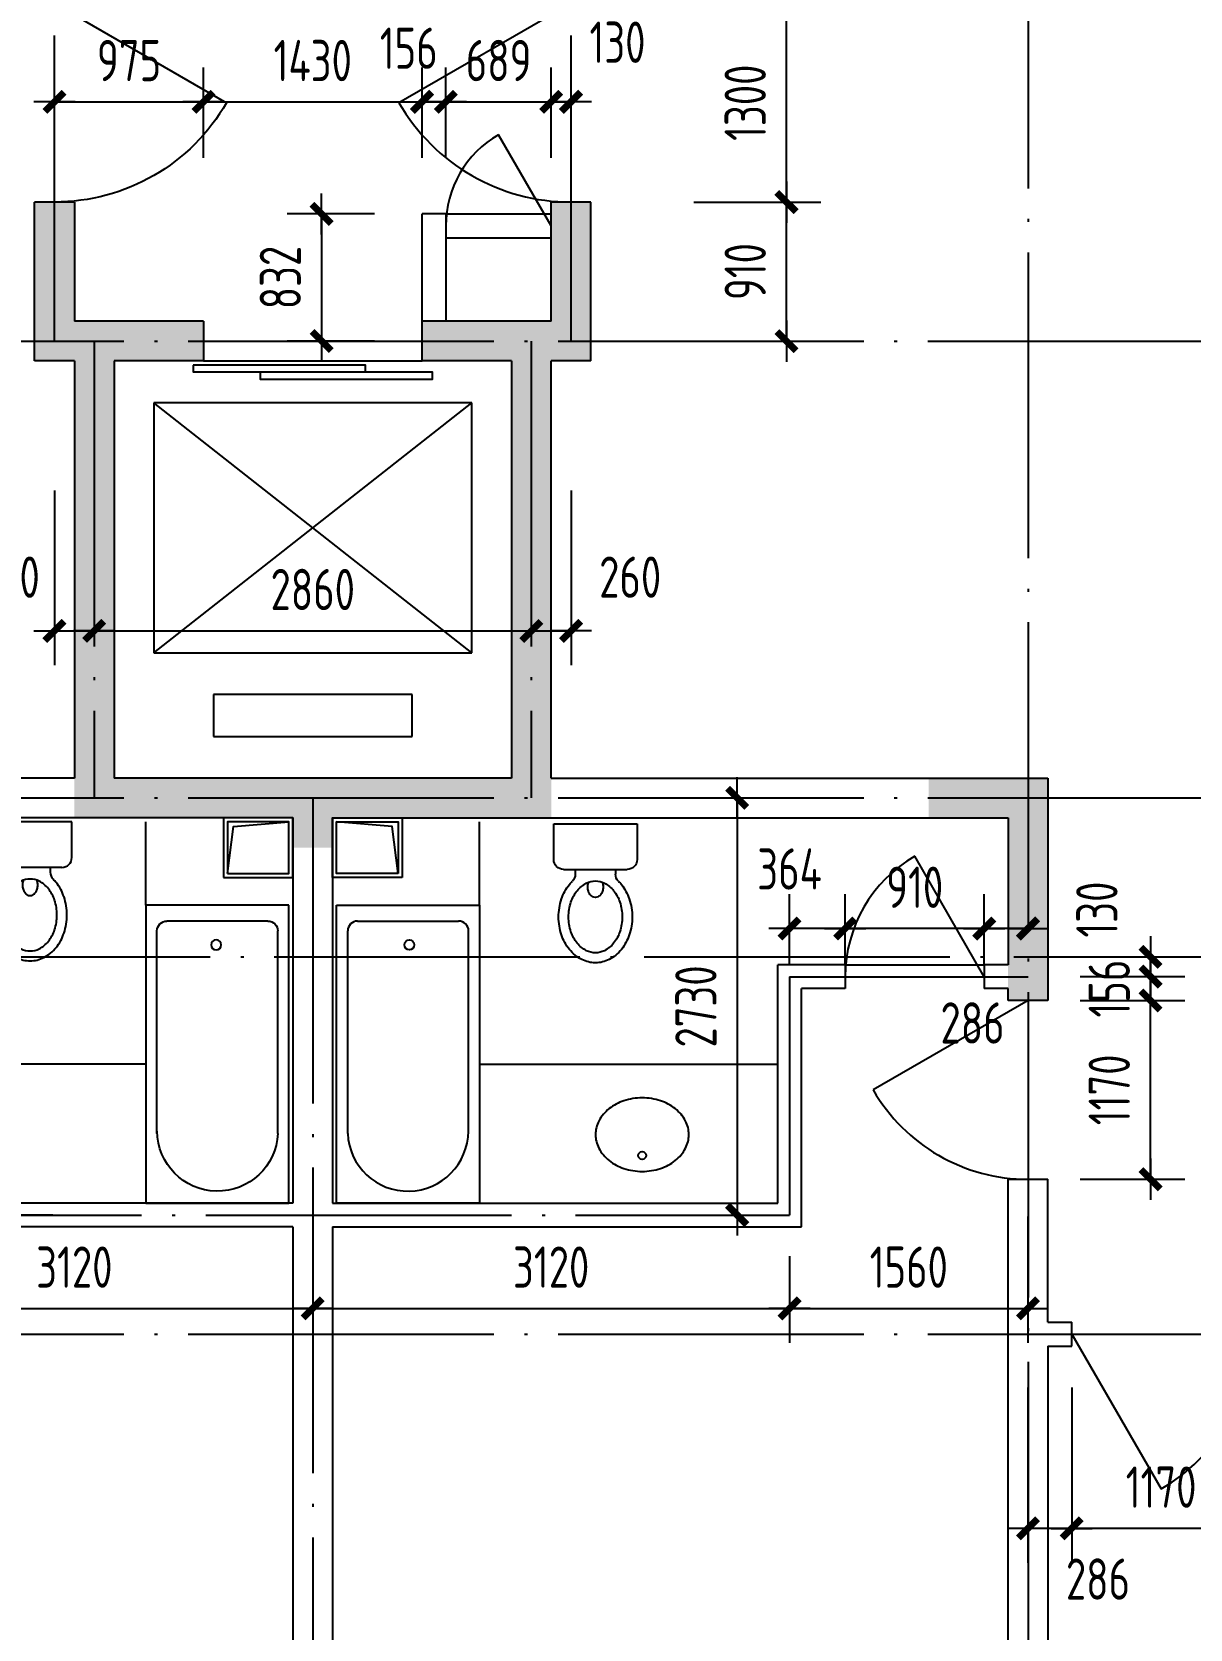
# Model space of a CAD drawing. Extents: x -726032 to 135930, y -151624 to 587044.
# Drawn here: x -449044 to -441467, y 466477 to 476930 of the extents above; entities that cross this region are included whole.
import ezdxf
from ezdxf.enums import TextEntityAlignment as Align

# ---------------------------------------------------------------- set-up
doc = ezdxf.new("R2010")
doc.units = 0
doc.header["$LTSCALE"] = 1000
doc.header["$MEASUREMENT"] = 0
doc.linetypes.add('DOTE', pattern=[2.42, 2, -0.2, 0.02, -0.2])
doc.layers.get('0').update_dxf_attribs({"linetype": 'CONTINUOUS'})
doc.layers.get('DEFPOINTS').update_dxf_attribs({"color": 1, "linetype": 'CONTINUOUS'})
for name, color, linetype in [('COLUMN', 170, 'CONTINUOUS'), ('DOTE', 8, 'DOTE'), ('GROUND', 45, 'CONTINUOUS'), ('LVTRY', 6, 'CONTINUOUS'), ('PUB_DIM', 245, 'CONTINUOUS'), ('STAIR', 42, 'CONTINUOUS'), ('WALL', 255, 'CONTINUOUS'), ('WINDOW', 155, 'CONTINUOUS'), ('WINDOW_TEXT', 7, 'CONTINUOUS')]:
    doc.layers.add(name, color=color, linetype=linetype)
doc.styles.add('DIM_FONT', font='isocp.shx', dxfattribs={"width": 0.8})
doc.styles.add('SIMPLEX', font='SIMPLEX.SHX')
doc.dimstyles.new('AXIS', dxfattribs={"dimtxt": 300, "dimasz": 1, "dimexe": 250, "dimexo": 300, "dimgap": 150, "dimtad": 1, "dimdec": 0, "dimzin": 0, "dimdsep": 46, "dimtxsty": 'DIM_FONT', "dimcen": 0.09, "dimse1": 1, "dimse2": 1, "dimclrt": 142, "dimadec": 0, "dimazin": 0, "dimtfac": 1, "dimtdec": 0, "dimtix": 1, "dimtmove": 2, "dimatfit": 3, "dimfxl": 1, "dimtolj": 1, "dimtzin": 0, "dimarcsym": 0})
doc.dimstyles.new('DIMA', dxfattribs={"dimtxt": 300, "dimasz": 1, "dimexe": 250, "dimexo": 300, "dimgap": 150, "dimtad": 1, "dimdec": 0, "dimzin": 0, "dimdsep": 46, "dimtxsty": 'DIM_FONT', "dimcen": 0.09, "dimse1": 1, "dimclrt": 142, "dimadec": 0, "dimazin": 0, "dimtfac": 1, "dimtdec": 0, "dimtix": 1, "dimtmove": 2, "dimatfit": 3, "dimfxl": 1, "dimtolj": 1, "dimtzin": 0, "dimarcsym": 0})
doc.dimstyles.new('DIMB', dxfattribs={"dimtxt": 300, "dimasz": 1, "dimexe": 250, "dimexo": 300, "dimgap": 150, "dimtad": 1, "dimdec": 0, "dimzin": 0, "dimdsep": 46, "dimtxsty": 'DIM_FONT', "dimcen": 0.09, "dimse2": 1, "dimclrt": 142, "dimadec": 0, "dimazin": 0, "dimtfac": 1, "dimtdec": 0, "dimtix": 1, "dimtmove": 2, "dimatfit": 3, "dimfxl": 1, "dimtolj": 1, "dimtzin": 0, "dimarcsym": 0})
doc.dimstyles.new('DIMN', dxfattribs={"dimtxt": 300, "dimasz": 1, "dimexe": 250, "dimexo": 300, "dimgap": 150, "dimtad": 1, "dimdec": 0, "dimzin": 0, "dimdsep": 46, "dimtxsty": 'DIM_FONT', "dimcen": 0.09, "dimclrt": 142, "dimadec": 0, "dimazin": 0, "dimtfac": 1, "dimtdec": 0, "dimtix": 1, "dimtmove": 2, "dimatfit": 3, "dimfxl": 1, "dimtolj": 1, "dimtzin": 0, "dimarcsym": 0})

# ---------------------------------------------------------------- blocks, each defined once
blk = doc.blocks.new('_DBLK')
blk.add_line((-0.5, 0), (0, -0.866))
blk.add_arc((-0.5, 0), 1, 300, 0)
at = {"layer": 'WINDOW_TEXT', "style": 'SIMPLEX', "flags": 9}
blk.add_attdef('A', text='', height=1, dxfattribs=at).set_placement((0, 1.5), align=Align.MIDDLE)
blk = doc.blocks.new('_DIMX')
blk.add_line((-150, 0), (150, 0))
at = {"const_width": 50}
blk.add_lwpolyline([(-70, -70), (70, 70)], dxfattribs=at)
blk = doc.blocks.new('*D1186')
at = {"layer": 'DEFPOINTS', "color": 0, "transparency": 16777216}
for p in [(-445647, 476473), (-446336, 475837), (-445647, 475837)]:
    blk.add_point(p, dxfattribs=at)
at = {"layer": 'PUB_DIM', "color": 0, "lineweight": -2, "transparency": 16777216}
for p, q in [((-446336, 476107), (-446336, 476698)), ((-445647, 476107), (-445647, 476698)), ((-446335, 476473), (-445648, 476473))]:
    blk.add_line(p, q, dxfattribs=at)
at = {"layer": 'PUB_DIM', "color": 0, "lineweight": -2, "transparency": 16777216, "xscale": 0.9, "yscale": 0.9, "zscale": 0.9, "rotation": 180}
blk.add_blockref('_DIMX', (-446336, 476473), dxfattribs=at)
at = {"layer": 'PUB_DIM', "color": 0, "lineweight": -2, "transparency": 16777216, "xscale": 0.9, "yscale": 0.9, "zscale": 0.9}
blk.add_blockref('_DIMX', (-445647, 476473), dxfattribs=at)
at = {"layer": 'PUB_DIM', "color": 142, "transparency": 16777216, "insert": (-445991, 476743), "char_height": 270, "attachment_point": 5, "style": 'DIM_FONT'}
blk.add_mtext('\\A1;689', dxfattribs=at)
blk = doc.blocks.new('*D2419')
at = {"layer": 'DEFPOINTS', "color": 0, "transparency": 16777216}
for p in [(-445517, 476473), (-445647, 475837), (-445517, 475837)]:
    blk.add_point(p, dxfattribs=at)
at = {"layer": 'PUB_DIM', "color": 0, "lineweight": -2, "transparency": 16777216}
for p, q in [((-445517, 476107), (-445517, 476698)), ((-445648, 476473), (-445649, 476473)), ((-445647, 476473), (-445517, 476473)), ((-445516, 476473), (-445515, 476473))]:
    blk.add_line(p, q, dxfattribs=at)
at = {"layer": 'PUB_DIM', "color": 0, "lineweight": -2, "transparency": 16777216, "xscale": 0.9, "yscale": 0.9, "zscale": 0.9}
blk.add_blockref('_DIMX', (-445647, 476473), dxfattribs=at)
at = {"layer": 'PUB_DIM', "color": 0, "lineweight": -2, "transparency": 16777216, "xscale": 0.9, "yscale": 0.9, "zscale": 0.9, "rotation": 180}
blk.add_blockref('_DIMX', (-445517, 476473), dxfattribs=at)
at = {"layer": 'PUB_DIM', "color": 142, "transparency": 16777216, "insert": (-445213, 476863), "char_height": 270, "attachment_point": 5, "style": 'DIM_FONT'}
blk.add_mtext('\\A1;130', dxfattribs=at)
blk = doc.blocks.new('M_A1SFU')
blk.add_line((-0.5, 0), (0, -0.866))
blk.add_arc((-0.5, 0), 1, 300, 0)
blk = doc.blocks.new('*D1187')
at = {"layer": 'DEFPOINTS', "color": 0, "transparency": 16777216}
for p in [(-448897, 474198), (-448637, 474198), (-448637, 473010)]:
    blk.add_point(p, dxfattribs=at)
at = {"layer": 'PUB_DIM', "color": 0, "lineweight": -2, "transparency": 16777216}
for p, q in [((-448897, 473928), (-448897, 472785)), ((-448898, 473010), (-448899, 473010)), ((-448897, 473010), (-448637, 473010)), ((-448636, 473010), (-448635, 473010))]:
    blk.add_line(p, q, dxfattribs=at)
at = {"layer": 'PUB_DIM', "color": 0, "lineweight": -2, "transparency": 16777216, "xscale": 0.9, "yscale": 0.9, "zscale": 0.9}
blk.add_blockref('_DIMX', (-448897, 473010), dxfattribs=at)
at = {"layer": 'PUB_DIM', "color": 0, "lineweight": -2, "transparency": 16777216, "xscale": 0.9, "yscale": 0.9, "zscale": 0.9, "rotation": 180}
blk.add_blockref('_DIMX', (-448637, 473010), dxfattribs=at)
at = {"layer": 'PUB_DIM', "color": 142, "transparency": 16777216, "insert": (-449196, 473362), "char_height": 270, "attachment_point": 5, "style": 'DIM_FONT'}
blk.add_mtext('\\A1;260', dxfattribs=at)
blk = doc.blocks.new('*D2421')
at = {"layer": 'DEFPOINTS', "color": 0, "transparency": 16777216}
for p in [(-447207, 469187), (-444087, 469187), (-444087, 468576)]:
    blk.add_point(p, dxfattribs=at)
at = {"layer": 'PUB_DIM', "color": 0, "lineweight": -2, "transparency": 16777216}
for p, q in [((-444087, 468917), (-444087, 468351)), ((-447206, 468576), (-444088, 468576))]:
    blk.add_line(p, q, dxfattribs=at)
at = {"layer": 'PUB_DIM', "color": 0, "lineweight": -2, "transparency": 16777216, "xscale": 0.9, "yscale": 0.9, "zscale": 0.9, "rotation": 180}
blk.add_blockref('_DIMX', (-447207, 468576), dxfattribs=at)
at = {"layer": 'PUB_DIM', "color": 0, "lineweight": -2, "transparency": 16777216, "xscale": 0.9, "yscale": 0.9, "zscale": 0.9}
blk.add_blockref('_DIMX', (-444087, 468576), dxfattribs=at)
at = {"layer": 'PUB_DIM', "color": 142, "transparency": 16777216, "insert": (-445647, 468846), "char_height": 270, "attachment_point": 5, "style": 'DIM_FONT'}
blk.add_mtext('\\A1;3120', dxfattribs=at)
blk = doc.blocks.new('*D2423')
at = {"layer": 'DEFPOINTS', "color": 0, "transparency": 16777216}
for p in [(-448637, 471917), (-449504, 469187), (-448637, 469187)]:
    blk.add_point(p, dxfattribs=at)
at = {"layer": 'PUB_DIM', "color": 0, "lineweight": -2, "transparency": 16777216}
for p, q in [((-449504, 471916), (-449504, 469188)), ((-448907, 469187), (-449729, 469187))]:
    blk.add_line(p, q, dxfattribs=at)
at = {"layer": 'PUB_DIM', "color": 0, "lineweight": -2, "transparency": 16777216, "xscale": 0.9, "yscale": 0.9, "zscale": 0.9}
for p, rotation in [((-449504, 471917), 90), ((-449504, 469187), 270)]:
    blk.add_blockref('_DIMX', p, dxfattribs=dict(at, rotation=rotation))
at = {"layer": 'PUB_DIM', "color": 142, "transparency": 16777216, "insert": (-449774, 470552), "char_height": 270, "attachment_point": 5, "rotation": 90, "style": 'DIM_FONT'}
blk.add_mtext('\\A1;2730', dxfattribs=at)
blk = doc.blocks.new('*D3773')
at = {"layer": 'DEFPOINTS', "color": 0, "transparency": 16777216}
for p in [(-450327, 469187), (-447207, 469187), (-447207, 468576)]:
    blk.add_point(p, dxfattribs=at)
at = {"layer": 'PUB_DIM', "color": 0, "lineweight": -2, "transparency": 16777216}
for p, q in [((-450327, 468917), (-450327, 468351)), ((-450326, 468576), (-447208, 468576))]:
    blk.add_line(p, q, dxfattribs=at)
at = {"layer": 'PUB_DIM', "color": 0, "lineweight": -2, "transparency": 16777216, "xscale": 0.9, "yscale": 0.9, "zscale": 0.9, "rotation": 180}
blk.add_blockref('_DIMX', (-450327, 468576), dxfattribs=at)
at = {"layer": 'PUB_DIM', "color": 0, "lineweight": -2, "transparency": 16777216, "xscale": 0.9, "yscale": 0.9, "zscale": 0.9}
blk.add_blockref('_DIMX', (-447207, 468576), dxfattribs=at)
at = {"layer": 'PUB_DIM', "color": 142, "transparency": 16777216, "insert": (-448767, 468846), "char_height": 270, "attachment_point": 5, "style": 'DIM_FONT'}
blk.add_mtext('\\A1;3120', dxfattribs=at)
blk = doc.blocks.new('*D1224')
at = {"layer": 'DEFPOINTS', "color": 0, "transparency": 16777216}
for p in [(-446492, 476473), (-447922, 475837), (-446492, 475837)]:
    blk.add_point(p, dxfattribs=at)
at = {"layer": 'PUB_DIM', "color": 0, "lineweight": -2, "transparency": 16777216}
for p, q in [((-447922, 476107), (-447922, 476698)), ((-446492, 476107), (-446492, 476698)), ((-447921, 476473), (-446493, 476473))]:
    blk.add_line(p, q, dxfattribs=at)
at = {"layer": 'PUB_DIM', "color": 0, "lineweight": -2, "transparency": 16777216, "xscale": 0.9, "yscale": 0.9, "zscale": 0.9, "rotation": 180}
blk.add_blockref('_DIMX', (-447922, 476473), dxfattribs=at)
at = {"layer": 'PUB_DIM', "color": 0, "lineweight": -2, "transparency": 16777216, "xscale": 0.9, "yscale": 0.9, "zscale": 0.9}
blk.add_blockref('_DIMX', (-446492, 476473), dxfattribs=at)
at = {"layer": 'PUB_DIM', "color": 142, "transparency": 16777216, "insert": (-447207, 476743), "char_height": 270, "attachment_point": 5, "style": 'DIM_FONT'}
blk.add_mtext('\\A1;1430', dxfattribs=at)
blk = doc.blocks.new('*D1225')
at = {"layer": 'DEFPOINTS', "color": 0, "transparency": 16777216}
for p in [(-446336, 476473), (-446492, 475837), (-446336, 475837)]:
    blk.add_point(p, dxfattribs=at)
at = {"layer": 'PUB_DIM', "color": 0, "lineweight": -2, "transparency": 16777216}
for p, q in [((-446492, 476107), (-446492, 476698)), ((-446336, 476107), (-446336, 476698)), ((-446493, 476473), (-446494, 476473)), ((-446492, 476473), (-446336, 476473)), ((-446335, 476473), (-446334, 476473))]:
    blk.add_line(p, q, dxfattribs=at)
at = {"layer": 'PUB_DIM', "color": 0, "lineweight": -2, "transparency": 16777216, "xscale": 0.9, "yscale": 0.9, "zscale": 0.9}
blk.add_blockref('_DIMX', (-446492, 476473), dxfattribs=at)
at = {"layer": 'PUB_DIM', "color": 0, "lineweight": -2, "transparency": 16777216, "xscale": 0.9, "yscale": 0.9, "zscale": 0.9, "rotation": 180}
blk.add_blockref('_DIMX', (-446336, 476473), dxfattribs=at)
at = {"layer": 'PUB_DIM', "color": 142, "transparency": 16777216, "insert": (-446579, 476824), "char_height": 270, "attachment_point": 5, "style": 'DIM_FONT'}
blk.add_mtext('\\A1;156', dxfattribs=at)
blk = doc.blocks.new('_LV29')
for p, q in [((-360, 0), (360, 0)), ((-360, -1500), (-360, 0)), ((360, 0), (360, -1500)), ((-254.1, -80), (254.1, -80)), ((-304.2, -1149.3), (-304.1, -130)), ((304.2, -1149.3), (304.1, -130)), ((360, -1500), (-360, -1500))]:
    blk.add_line(p, q)
blk.add_circle((6.2, -200), 25)
for centre, radius, start, end in [((-254.1, -130), 50, 90, 179.99558), ((254.1, -130), 50, 0.00442, 90), ((-0.7, -1136.2), 303.8, 182.45444, 359.74723)]:
    blk.add_arc(centre, radius, start, end)
blk = doc.blocks.new('_LIFTD')
for points in [[(-0.5476, -0.6024), (-0.5476, -0.7742), (0.2411, -0.7742), (0.2411, -0.6024), (-0.5476, -0.6024)], [(-0.2411, -0.7836), (-0.2411, -0.9554), (0.5476, -0.9554), (0.5476, -0.7836), (-0.2411, -0.7836)]]:
    blk.add_lwpolyline(points)
blk = doc.blocks.new('*D1226')
at = {"layer": 'DEFPOINTS', "color": 0, "transparency": 16777216}
for p in [(-446533, 475739), (-447149, 474907), (-446533, 474907)]:
    blk.add_point(p, dxfattribs=at)
at = {"layer": 'PUB_DIM', "color": 0, "lineweight": -2, "transparency": 16777216}
for p, q in [((-446803, 475739), (-447374, 475739)), ((-447149, 475738), (-447149, 474908)), ((-446803, 474907), (-447374, 474907))]:
    blk.add_line(p, q, dxfattribs=at)
at = {"layer": 'PUB_DIM', "color": 0, "lineweight": -2, "transparency": 16777216, "xscale": 0.9, "yscale": 0.9, "zscale": 0.9}
for p, rotation in [((-447149, 475739), 90), ((-447149, 474907), 270)]:
    blk.add_blockref('_DIMX', p, dxfattribs=dict(at, rotation=rotation))
at = {"layer": 'PUB_DIM', "color": 142, "transparency": 16777216, "insert": (-447419, 475323), "char_height": 270, "attachment_point": 5, "rotation": 90, "style": 'DIM_FONT'}
blk.add_mtext('\\A1;832', dxfattribs=at)
blk = doc.blocks.new('_LV5')
for p, q in [((210.1, 0), (-210.1, 0)), ((-210.1, 0), (-210.1, -180)), ((210.1, -180), (210.1, 0)), ((160.1, -230), (-160.1, -230)), ((-101.4, -230), (-101.4, -254.3)), ((101.4, -230), (101.4, -254.1))]:
    blk.add_line(p, q)
blk.add_lwpolyline([(-135.1, -469.4, 0.080312), (-123, -544.2, 0.089014), (-91.8, -601.5, 0.104918), (-45.6, -639.3, 0.119812), (0.1, -650.4, 0.119812), (45.8, -639.3, 0.104918), (92, -601.5, 0.089014), (123.2, -544.2, 0.080312), (135.3, -469.4, 0.080312), (123.2, -394.6, 0.089014), (92, -337.3, 0.104918), (45.8, -299.5, 0.119812), (0.1, -288.4, 0.119812), (-45.6, -299.5, 0.104918), (-91.8, -337.3, 0.089014), (-123, -394.6, 0.080312)], format="xyb", close=True)
for points in [[(-38.7, -318.5, 0.073567), (-35.6, -339.5, 0.084454), (-27.4, -356, 0.10642), (-14.1, -367.8, 0.129709), (0, -371.5, 0.129709), (14.1, -367.8, 0.10642), (27.4, -356, 0.084454), (35.6, -339.5, 0.073567), (38.7, -318.5, 0.073567), (35.6, -297.5, 0.014016), (34.7, -294.6, 0.10642)], [(-34.7, -294.7, 0.013578), (-35.6, -297.5, 0.073567), (-38.7, -318.5, 0.073567)]]:
    blk.add_lwpolyline(points, format="xyb")
for centre, radius, start, end in [((-160.1, -180), 50, 180, 270), ((160.1, -180), 50, 270, 0), ((52.2, -452.8), 234.6, 141.28635, 161.63333), ((20.4, -427.3), 193.8, 134.81437, 141.28635), ((-151.4, -254.3), 50, 314.81437, 0), ((151.4, -254.1), 50, 180, 225.25549), ((-20.2, -427.3), 193.8, 38.71365, 45.25549), ((-52, -452.8), 234.6, 18.36667, 38.71365), ((102.3, -469.4), 287.4, 161.63333, 180), ((-102.1, -469.4), 287.4, 0, 18.36667), ((102.3, -469.4), 287.4, 180, 198.36667), ((-102.1, -469.4), 287.4, 341.63333, 0), ((52.2, -486), 234.6, 198.36667, 218.71365), ((-52, -486), 234.6, 321.28635, 341.63333), ((20.4, -511.6), 193.8, 218.71365, 242.67141), ((-20.2, -511.6), 193.8, 297.32859, 321.28635), ((0.1, -550.8), 149.6, 242.67141, 270), ((0.1, -550.8), 149.6, 270, 297.32859)]:
    blk.add_arc(centre, radius, start, end)
blk = doc.blocks.new('*D1229')
at = {"layer": 'DEFPOINTS', "color": 0, "transparency": 16777216}
for p in [(-447922, 476473), (-448897, 475837), (-447922, 475837)]:
    blk.add_point(p, dxfattribs=at)
at = {"layer": 'PUB_DIM', "color": 0, "lineweight": -2, "transparency": 16777216}
for p, q in [((-448897, 476107), (-448897, 476698)), ((-447922, 476107), (-447922, 476698)), ((-448896, 476473), (-447923, 476473))]:
    blk.add_line(p, q, dxfattribs=at)
at = {"layer": 'PUB_DIM', "color": 0, "lineweight": -2, "transparency": 16777216, "xscale": 0.9, "yscale": 0.9, "zscale": 0.9, "rotation": 180}
blk.add_blockref('_DIMX', (-448897, 476473), dxfattribs=at)
at = {"layer": 'PUB_DIM', "color": 0, "lineweight": -2, "transparency": 16777216, "xscale": 0.9, "yscale": 0.9, "zscale": 0.9}
blk.add_blockref('_DIMX', (-447922, 476473), dxfattribs=at)
at = {"layer": 'PUB_DIM', "color": 142, "transparency": 16777216, "insert": (-448409, 476743), "char_height": 270, "attachment_point": 5, "style": 'DIM_FONT'}
blk.add_mtext('\\A1;975', dxfattribs=at)
blk = doc.blocks.new('*D1237')
at = {"layer": 'DEFPOINTS', "color": 0, "transparency": 16777216}
for p in [(-442527, 469447), (-444087, 469187), (-442527, 468576)]:
    blk.add_point(p, dxfattribs=at)
at = {"layer": 'PUB_DIM', "color": 0, "lineweight": -2, "transparency": 16777216}
for p, q in [((-442527, 469177), (-442527, 468351)), ((-444087, 468917), (-444087, 468351)), ((-444086, 468576), (-442528, 468576))]:
    blk.add_line(p, q, dxfattribs=at)
at = {"layer": 'PUB_DIM', "color": 0, "lineweight": -2, "transparency": 16777216, "xscale": 0.9, "yscale": 0.9, "zscale": 0.9, "rotation": 180}
blk.add_blockref('_DIMX', (-444087, 468576), dxfattribs=at)
at = {"layer": 'PUB_DIM', "color": 0, "lineweight": -2, "transparency": 16777216, "xscale": 0.9, "yscale": 0.9, "zscale": 0.9}
blk.add_blockref('_DIMX', (-442527, 468576), dxfattribs=at)
at = {"layer": 'PUB_DIM', "color": 142, "transparency": 16777216, "insert": (-443307, 468846), "char_height": 270, "attachment_point": 5, "style": 'DIM_FONT'}
blk.add_mtext('\\A1;1560', dxfattribs=at)
blk = doc.blocks.new('*D2486')
at = {"layer": 'DEFPOINTS', "color": 0, "transparency": 16777216}
for p in [(-445297, 471917), (-445297, 469187), (-444430, 469187)]:
    blk.add_point(p, dxfattribs=at)
at = {"layer": 'PUB_DIM', "color": 0, "lineweight": -2, "transparency": 16777216}
for p, q in [((-444430, 471916), (-444430, 469188)), ((-445027, 469187), (-444205, 469187))]:
    blk.add_line(p, q, dxfattribs=at)
at = {"layer": 'PUB_DIM', "color": 0, "lineweight": -2, "transparency": 16777216, "xscale": 0.9, "yscale": 0.9, "zscale": 0.9}
for p, rotation in [((-444430, 471917), 90), ((-444430, 469187), 270)]:
    blk.add_blockref('_DIMX', p, dxfattribs=dict(at, rotation=rotation))
at = {"layer": 'PUB_DIM', "color": 142, "transparency": 16777216, "insert": (-444700, 470552), "char_height": 270, "attachment_point": 5, "rotation": 90, "style": 'DIM_FONT'}
blk.add_mtext('\\A1;2730', dxfattribs=at)
blk = doc.blocks.new('*D2491')
at = {"layer": 'DEFPOINTS', "color": 0, "transparency": 16777216}
for p in [(-442527, 468329), (-442241, 468329), (-442527, 467136)]:
    blk.add_point(p, dxfattribs=at)
at = {"layer": 'PUB_DIM', "color": 0, "lineweight": -2, "transparency": 16777216}
for p, q in [((-442527, 468059), (-442527, 466911)), ((-442242, 467136), (-442526, 467136))]:
    blk.add_line(p, q, dxfattribs=at)
at = {"layer": 'PUB_DIM', "color": 0, "lineweight": -2, "transparency": 16777216, "xscale": 0.9, "yscale": 0.9, "zscale": 0.9, "rotation": 180}
blk.add_blockref('_DIMX', (-442527, 467136), dxfattribs=at)
at = {"layer": 'PUB_DIM', "color": 0, "lineweight": -2, "transparency": 16777216, "xscale": 0.9, "yscale": 0.9, "zscale": 0.9}
blk.add_blockref('_DIMX', (-442241, 467136), dxfattribs=at)
at = {"layer": 'PUB_DIM', "color": 142, "transparency": 16777216, "insert": (-442069, 466804), "char_height": 270, "attachment_point": 5, "style": 'DIM_FONT'}
blk.add_mtext('\\A1;286', dxfattribs=at)
blk = doc.blocks.new('*D2493')
at = {"layer": 'DEFPOINTS', "color": 0, "transparency": 16777216}
for p in [(-442241, 468329), (-441071, 468329), (-442241, 467136)]:
    blk.add_point(p, dxfattribs=at)
at = {"layer": 'PUB_DIM', "color": 0, "lineweight": -2, "transparency": 16777216}
for p, q in [((-442241, 468059), (-442241, 466911)), ((-441072, 467136), (-442240, 467136))]:
    blk.add_line(p, q, dxfattribs=at)
at = {"layer": 'PUB_DIM', "color": 0, "lineweight": -2, "transparency": 16777216, "xscale": 0.9, "yscale": 0.9, "zscale": 0.9, "rotation": 180}
blk.add_blockref('_DIMX', (-442241, 467136), dxfattribs=at)
at = {"layer": 'PUB_DIM', "color": 0, "lineweight": -2, "transparency": 16777216, "xscale": 0.9, "yscale": 0.9, "zscale": 0.9}
blk.add_blockref('_DIMX', (-441071, 467136), dxfattribs=at)
at = {"layer": 'PUB_DIM', "color": 142, "transparency": 16777216, "insert": (-441656, 467406), "char_height": 270, "attachment_point": 5, "style": 'DIM_FONT'}
blk.add_mtext('\\A1;1170', dxfattribs=at)
blk = doc.blocks.new('*D2511')
at = {"layer": 'DEFPOINTS', "color": 0, "transparency": 16777216}
for p in [(-442813, 471062), (-442813, 470551), (-442527, 470551)]:
    blk.add_point(p, dxfattribs=at)
at = {"layer": 'PUB_DIM', "color": 0, "lineweight": -2, "transparency": 16777216}
for p, q in [((-442813, 470821), (-442813, 471287)), ((-442528, 471062), (-442812, 471062))]:
    blk.add_line(p, q, dxfattribs=at)
at = {"layer": 'PUB_DIM', "color": 0, "lineweight": -2, "transparency": 16777216, "xscale": 0.9, "yscale": 0.9, "zscale": 0.9, "rotation": 180}
blk.add_blockref('_DIMX', (-442813, 471062), dxfattribs=at)
at = {"layer": 'PUB_DIM', "color": 0, "lineweight": -2, "transparency": 16777216, "xscale": 0.9, "yscale": 0.9, "zscale": 0.9}
blk.add_blockref('_DIMX', (-442527, 471062), dxfattribs=at)
at = {"layer": 'PUB_DIM', "color": 142, "transparency": 16777216, "insert": (-442890, 470444), "char_height": 270, "attachment_point": 5, "style": 'DIM_FONT'}
blk.add_mtext('\\A1;286', dxfattribs=at)
blk = doc.blocks.new('*D2512')
at = {"layer": 'DEFPOINTS', "color": 0, "transparency": 16777216}
for p in [(-443723, 471062), (-443723, 470551), (-442813, 470551)]:
    blk.add_point(p, dxfattribs=at)
at = {"layer": 'PUB_DIM', "color": 0, "lineweight": -2, "transparency": 16777216}
for p, q in [((-443723, 470821), (-443723, 471287)), ((-442814, 471062), (-443722, 471062))]:
    blk.add_line(p, q, dxfattribs=at)
at = {"layer": 'PUB_DIM', "color": 0, "lineweight": -2, "transparency": 16777216, "xscale": 0.9, "yscale": 0.9, "zscale": 0.9, "rotation": 180}
blk.add_blockref('_DIMX', (-443723, 471062), dxfattribs=at)
at = {"layer": 'PUB_DIM', "color": 0, "lineweight": -2, "transparency": 16777216, "xscale": 0.9, "yscale": 0.9, "zscale": 0.9}
blk.add_blockref('_DIMX', (-442813, 471062), dxfattribs=at)
at = {"layer": 'PUB_DIM', "color": 142, "transparency": 16777216, "insert": (-443268, 471332), "char_height": 270, "attachment_point": 5, "style": 'DIM_FONT'}
blk.add_mtext('\\A1;910', dxfattribs=at)
blk = doc.blocks.new('*D2513')
at = {"layer": 'DEFPOINTS', "color": 0, "transparency": 16777216}
for p in [(-444087, 471062), (-444087, 470551), (-443723, 470551)]:
    blk.add_point(p, dxfattribs=at)
at = {"layer": 'PUB_DIM', "color": 0, "lineweight": -2, "transparency": 16777216}
for p, q in [((-444087, 470821), (-444087, 471287)), ((-443724, 471062), (-444086, 471062))]:
    blk.add_line(p, q, dxfattribs=at)
at = {"layer": 'PUB_DIM', "color": 0, "lineweight": -2, "transparency": 16777216, "xscale": 0.9, "yscale": 0.9, "zscale": 0.9, "rotation": 180}
blk.add_blockref('_DIMX', (-444087, 471062), dxfattribs=at)
at = {"layer": 'PUB_DIM', "color": 0, "lineweight": -2, "transparency": 16777216, "xscale": 0.9, "yscale": 0.9, "zscale": 0.9}
blk.add_blockref('_DIMX', (-443723, 471062), dxfattribs=at)
at = {"layer": 'PUB_DIM', "color": 142, "transparency": 16777216, "insert": (-444087, 471452), "char_height": 270, "attachment_point": 5, "style": 'DIM_FONT'}
blk.add_mtext('\\A1;364', dxfattribs=at)
blk = doc.blocks.new('*D1262')
at = {"layer": 'DEFPOINTS', "color": 0, "transparency": 16777216}
for p in [(-442455, 470877), (-441725, 470877), (-442455, 470747)]:
    blk.add_point(p, dxfattribs=at)
at = {"layer": 'PUB_DIM', "color": 0, "lineweight": -2, "transparency": 16777216}
for p, q in [((-442185, 470877), (-441500, 470877)), ((-441725, 470878), (-441725, 470879)), ((-441725, 470747), (-441725, 470877)), ((-442185, 470747), (-441500, 470747)), ((-441725, 470746), (-441725, 470745))]:
    blk.add_line(p, q, dxfattribs=at)
at = {"layer": 'PUB_DIM', "color": 0, "lineweight": -2, "transparency": 16777216, "xscale": 0.9, "yscale": 0.9, "zscale": 0.9}
for p, rotation in [((-441725, 470877), 270), ((-441725, 470747), 90)]:
    blk.add_blockref('_DIMX', p, dxfattribs=dict(at, rotation=rotation))
at = {"layer": 'PUB_DIM', "color": 142, "transparency": 16777216, "insert": (-442076, 471186), "char_height": 270, "attachment_point": 5, "rotation": 90, "style": 'DIM_FONT'}
blk.add_mtext('\\A1;130', dxfattribs=at)
blk = doc.blocks.new('*D2514')
at = {"layer": 'DEFPOINTS', "color": 0, "transparency": 16777216}
for p in [(-442455, 470747), (-441725, 470747), (-442455, 470591)]:
    blk.add_point(p, dxfattribs=at)
at = {"layer": 'PUB_DIM', "color": 0, "lineweight": -2, "transparency": 16777216}
for p, q in [((-442185, 470747), (-441500, 470747)), ((-441725, 470748), (-441725, 470749)), ((-441725, 470591), (-441725, 470747)), ((-441725, 470590), (-441725, 470589))]:
    blk.add_line(p, q, dxfattribs=at)
at = {"layer": 'PUB_DIM', "color": 0, "lineweight": -2, "transparency": 16777216, "xscale": 0.9, "yscale": 0.9, "zscale": 0.9}
for p, rotation in [((-441725, 470747), 270), ((-441725, 470591), 90)]:
    blk.add_blockref('_DIMX', p, dxfattribs=dict(at, rotation=rotation))
at = {"layer": 'PUB_DIM', "color": 142, "transparency": 16777216, "insert": (-441995, 470669), "char_height": 270, "attachment_point": 5, "rotation": 90, "style": 'DIM_FONT'}
blk.add_mtext('\\A1;156', dxfattribs=at)
blk = doc.blocks.new('*D1263')
at = {"layer": 'DEFPOINTS', "color": 0, "transparency": 16777216}
for p in [(-442455, 470591), (-441725, 470591), (-442455, 469421)]:
    blk.add_point(p, dxfattribs=at)
at = {"layer": 'PUB_DIM', "color": 0, "lineweight": -2, "transparency": 16777216}
for p, q in [((-442185, 470591), (-441500, 470591)), ((-441725, 469422), (-441725, 470590)), ((-442185, 469421), (-441500, 469421))]:
    blk.add_line(p, q, dxfattribs=at)
at = {"layer": 'PUB_DIM', "color": 0, "lineweight": -2, "transparency": 16777216, "xscale": 0.9, "yscale": 0.9, "zscale": 0.9}
for p, rotation in [((-441725, 470591), 90), ((-441725, 469421), 270)]:
    blk.add_blockref('_DIMX', p, dxfattribs=dict(at, rotation=rotation))
at = {"layer": 'PUB_DIM', "color": 142, "transparency": 16777216, "insert": (-441995, 470006), "char_height": 270, "attachment_point": 5, "rotation": 90, "style": 'DIM_FONT'}
blk.add_mtext('\\A1;1170', dxfattribs=at)
blk = doc.blocks.new('*D2515')
at = {"layer": 'DEFPOINTS', "color": 0, "transparency": 16777216}
for p in [(-444983, 477117), (-444107, 477117), (-444983, 475817)]:
    blk.add_point(p, dxfattribs=at)
at = {"layer": 'PUB_DIM', "color": 0, "lineweight": -2, "transparency": 16777216}
for p, q in [((-444713, 477117), (-443882, 477117)), ((-444107, 475818), (-444107, 477116))]:
    blk.add_line(p, q, dxfattribs=at)
at = {"layer": 'PUB_DIM', "color": 0, "lineweight": -2, "transparency": 16777216, "xscale": 0.9, "yscale": 0.9, "zscale": 0.9}
for p, rotation in [((-444107, 477117), 90), ((-444107, 475817), 270)]:
    blk.add_blockref('_DIMX', p, dxfattribs=dict(at, rotation=rotation))
at = {"layer": 'PUB_DIM', "color": 142, "transparency": 16777216, "insert": (-444377, 476467), "char_height": 270, "attachment_point": 5, "rotation": 90, "style": 'DIM_FONT'}
blk.add_mtext('\\A1;1300', dxfattribs=at)
blk = doc.blocks.new('_LV4')
blk.add_lwpolyline([(0, -520, 0.078966), (92.3, -505.3, 0.088152), (166.2, -465.8, 0.105269), (218.1, -403.4, 0.121685), (235, -335, 0.121685), (218.1, -266.6, 0.105269), (166.2, -204.2, 0.088152), (92.3, -164.7, 0.078966), (0, -150, 0.078966), (-92.3, -164.7, 0.088152), (-166.2, -204.2, 0.105269), (-218.1, -266.6, 0.121685), (-235, -335, 0.121685), (-218.1, -403.4, 0.105269), (-166.2, -465.8, 0.088152), (-92.3, -505.3, 0.078966)], format="xyb", close=True)
blk.add_circle((0, -230), 20)
blk = doc.blocks.new('*D2516')
at = {"layer": 'DEFPOINTS', "color": 0, "transparency": 16777216}
for p in [(-444983, 475817), (-444107, 475817), (-444983, 474907)]:
    blk.add_point(p, dxfattribs=at)
at = {"layer": 'PUB_DIM', "color": 0, "lineweight": -2, "transparency": 16777216}
for p, q in [((-444713, 475817), (-443882, 475817)), ((-444107, 474908), (-444107, 475816))]:
    blk.add_line(p, q, dxfattribs=at)
at = {"layer": 'PUB_DIM', "color": 0, "lineweight": -2, "transparency": 16777216, "xscale": 0.9, "yscale": 0.9, "zscale": 0.9}
for p, rotation in [((-444107, 475817), 90), ((-444107, 474907), 270)]:
    blk.add_blockref('_DIMX', p, dxfattribs=dict(at, rotation=rotation))
at = {"layer": 'PUB_DIM', "color": 142, "transparency": 16777216, "insert": (-444377, 475362), "char_height": 270, "attachment_point": 5, "rotation": 90, "style": 'DIM_FONT'}
blk.add_mtext('\\A1;910', dxfattribs=at)
blk = doc.blocks.new('*D3907')
at = {"layer": 'DEFPOINTS', "color": 0, "transparency": 16777216}
for p in [(-448637, 474198), (-445777, 474198), (-445777, 473010)]:
    blk.add_point(p, dxfattribs=at)
at = {"layer": 'PUB_DIM', "color": 0, "lineweight": -2, "transparency": 16777216}
blk.add_line((-448636, 473010), (-445778, 473010), dxfattribs=at)
at = {"layer": 'PUB_DIM', "color": 0, "lineweight": -2, "transparency": 16777216, "xscale": 0.9, "yscale": 0.9, "zscale": 0.9, "rotation": 180}
blk.add_blockref('_DIMX', (-448637, 473010), dxfattribs=at)
at = {"layer": 'PUB_DIM', "color": 0, "lineweight": -2, "transparency": 16777216, "xscale": 0.9, "yscale": 0.9, "zscale": 0.9}
blk.add_blockref('_DIMX', (-445777, 473010), dxfattribs=at)
at = {"layer": 'PUB_DIM', "color": 142, "transparency": 16777216, "insert": (-447207, 473281), "char_height": 270, "attachment_point": 5, "style": 'DIM_FONT'}
blk.add_mtext('\\A1;2860', dxfattribs=at)
blk = doc.blocks.new('*D3908')
at = {"layer": 'DEFPOINTS', "color": 0, "transparency": 16777216}
for p in [(-445777, 474198), (-445517, 474198), (-445517, 473010)]:
    blk.add_point(p, dxfattribs=at)
at = {"layer": 'PUB_DIM', "color": 0, "lineweight": -2, "transparency": 16777216}
for p, q in [((-445517, 473928), (-445517, 472785)), ((-445778, 473010), (-445779, 473010)), ((-445777, 473010), (-445517, 473010)), ((-445516, 473010), (-445515, 473010))]:
    blk.add_line(p, q, dxfattribs=at)
at = {"layer": 'PUB_DIM', "color": 0, "lineweight": -2, "transparency": 16777216, "xscale": 0.9, "yscale": 0.9, "zscale": 0.9}
blk.add_blockref('_DIMX', (-445777, 473010), dxfattribs=at)
at = {"layer": 'PUB_DIM', "color": 0, "lineweight": -2, "transparency": 16777216, "xscale": 0.9, "yscale": 0.9, "zscale": 0.9, "rotation": 180}
blk.add_blockref('_DIMX', (-445517, 473010), dxfattribs=at)
at = {"layer": 'PUB_DIM', "color": 142, "transparency": 16777216, "insert": (-445130, 473362), "char_height": 270, "attachment_point": 5, "style": 'DIM_FONT'}
blk.add_mtext('\\A1;260', dxfattribs=at)

msp = doc.modelspace()

# ---------------------------------------------------------------- linework, layer by layer
at = {"layer": 'COLUMN'}
for points in [[(-449026.9, 475816.9), (-449026.9, 474776.9), (-448766.9, 475816.9), (-448766.9, 474776.9)], [(-445386.9, 475816.9), (-445386.9, 474776.9), (-445646.9, 475816.9), (-445646.9, 474776.9)], [(-448766.9, 475036.9), (-448506.9, 474776.9), (-447921.9, 475036.9), (-447921.9, 474776.9)], [(-448766.9, 471786.9), (-448766.9, 475036.9), (-448506.9, 472046.9), (-448506.9, 474776.9)], [(-445646.9, 475036.9), (-445906.9, 474776.9), (-446491.9, 475036.9), (-446491.9, 474776.9)], [(-445646.9, 471786.9), (-445646.9, 475036.9), (-445906.9, 472046.9), (-445906.9, 474776.9)], [(-448766.9, 471786.9), (-448506.9, 472046.9), (-445646.9, 471786.9), (-445906.9, 472046.9)], [(-443176.9, 472047.4), (-443176.9, 471786.9), (-442396.9, 472046.9), (-442656.9, 471786.9)], [(-442656.9, 471786.9), (-442656.9, 470590.9), (-442396.9, 472046.9), (-442396.9, 470590.9)], [(-447336.9, 471786.9), (-447336.9, 471591.9), (-447076.9, 471786.9), (-447076.9, 471591.9)]]:
    msp.add_solid(points, dxfattribs=at)
at = {"layer": 'DOTE'}
for p, q in [((-448896.9, 474906.9), (-448896.9, 490006.5)), ((-445516.9, 474906.9), (-445516.9, 490006.5)), ((-442526.9, 490006.5), (-442526.9, 459534.9)), ((-481902.2, 474906.9), (-412270.4, 474906.9)), ((-448636.9, 474906.9), (-448636.9, 471916.9)), ((-445776.9, 474906.9), (-445776.9, 471916.9)), ((-481902.2, 471916.9), (-412270.4, 471916.9)), ((-447206.9, 471916.9), (-447206.9, 459534.9)), ((-481338.6, 470876.9), (-412270.4, 470876.9)), ((-444086.9, 470746.9), (-444086.9, 469186.9)), ((-444086.9, 470746.9), (-442526.9, 470746.9)), ((-450326.9, 469186.9), (-444086.9, 469186.9)), ((-481902.2, 468406.9), (-412270.4, 468406.9))]:
    msp.add_line(p, q, dxfattribs=at)
at = {"layer": 'GROUND'}
for p, q in [((-446335.9, 475738.9), (-445646.9, 475738.9)), ((-446335.9, 475582.9), (-445646.9, 475582.9)), ((-443722.9, 470824.9), (-442812.9, 470824.9))]:
    msp.add_line(p, q, dxfattribs=at)
at = {"layer": 'LVTRY'}
for p, q in [((-448298.9, 471214.9), (-448298.9, 471760.9)), ((-446114.9, 471214.9), (-446114.9, 471760.9)), ((-448294.5, 470174.9), (-450248.9, 470174.9)), ((-446114.9, 470174.9), (-444164.9, 470174.9))]:
    msp.add_line(p, q, dxfattribs=at)
for points in [[(-447791.9, 471396.9), (-447336.9, 471396.9), (-447336.9, 471786.9), (-447791.9, 471786.9)], [(-446621.9, 471396.9), (-447076.9, 471396.9), (-447076.9, 471786.9), (-446621.9, 471786.9)], [(-447765.9, 471422.9), (-447362.9, 471422.9), (-447362.9, 471760.9), (-447765.9, 471760.9)], [(-446647.9, 471422.9), (-447050.9, 471422.9), (-447050.9, 471760.9), (-446647.9, 471760.9)]]:
    msp.add_lwpolyline(points, close=True, dxfattribs=at)
for points in [[(-447765.9, 471422.9), (-447725.8, 471730.6), (-447362.9, 471760.9)], [(-446647.9, 471422.9), (-446687.9, 471730.6), (-447050.9, 471760.9)]]:
    msp.add_lwpolyline(points, dxfattribs=at)
at = {"layer": 'STAIR'}
for p, q in [((-447921.9, 474776.9), (-446491.9, 474776.9)), ((-446166.9, 474503.9), (-448246.9, 474503.9)), ((-448246.9, 472865.9), (-446166.9, 474503.9)), ((-446166.9, 472865.9), (-448246.9, 474503.9)), ((-448246.9, 474503.9), (-448246.9, 472865.9)), ((-446166.9, 472865.9), (-446166.9, 474503.9)), ((-448246.9, 472865.9), (-446166.9, 472865.9)), ((-446556.9, 472592.9), (-447856.9, 472592.9)), ((-447856.9, 472592.9), (-447856.9, 472319.9)), ((-446556.9, 472319.9), (-446556.9, 472592.9)), ((-447856.9, 472319.9), (-446556.9, 472319.9))]:
    msp.add_line(p, q, dxfattribs=at)
at = {"layer": 'WALL'}
for p, q in [((-448766.9, 475816.9), (-449026.9, 475816.9)), ((-449026.9, 474776.9), (-449026.9, 475816.9)), ((-448766.9, 475816.9), (-448766.9, 475036.9)), ((-446491.9, 474776.9), (-446491.9, 475738.9)), ((-446335.9, 475738.9), (-446491.9, 475738.9)), ((-446335.9, 475738.9), (-446335.9, 475036.9)), ((-445386.9, 475816.9), (-445646.9, 475816.9)), ((-445646.9, 475036.9), (-445646.9, 475816.9)), ((-445386.9, 474776.9), (-445386.9, 475816.9)), ((-447921.9, 475036.9), (-448766.9, 475036.9)), ((-447921.9, 475036.9), (-447921.9, 474776.9)), ((-445646.9, 475036.9), (-446491.9, 475036.9)), ((-448766.9, 474776.9), (-449026.9, 474776.9)), ((-448766.9, 474776.9), (-448766.9, 472046.9)), ((-448506.9, 474776.9), (-448506.9, 472046.9)), ((-447921.9, 474776.9), (-448506.9, 474776.9)), ((-445906.9, 474776.9), (-446491.9, 474776.9)), ((-445906.9, 474776.9), (-445906.9, 472046.9)), ((-445386.9, 474776.9), (-445646.9, 474776.9)), ((-445646.9, 472046.9), (-445646.9, 474776.9)), ((-448766.9, 472046.9), (-452016.9, 472046.9)), ((-445906.9, 472046.9), (-448506.9, 472046.9)), ((-445646.9, 472046.9), (-442396.9, 472046.9)), ((-442396.9, 472046.9), (-442396.9, 470590.9)), ((-447336.9, 471786.9), (-451756.9, 471786.9)), ((-447336.9, 471786.9), (-447336.9, 469264.9)), ((-447076.9, 471786.9), (-442656.9, 471786.9)), ((-447076.9, 471786.9), (-447076.9, 469264.9)), ((-442656.9, 471786.9), (-442656.9, 470824.9)), ((-444164.9, 469264.9), (-444164.9, 470824.9)), ((-443722.9, 470824.9), (-444164.9, 470824.9)), ((-443722.9, 470824.9), (-443722.9, 470668.9)), ((-442812.9, 470824.9), (-442812.9, 470668.9)), ((-442656.9, 470824.9), (-442812.9, 470824.9)), ((-444008.9, 469108.9), (-444008.9, 470668.9)), ((-443722.9, 470668.9), (-444008.9, 470668.9)), ((-442656.9, 470668.9), (-442812.9, 470668.9)), ((-442656.9, 470590.9), (-442656.9, 470668.9)), ((-442396.9, 470590.9), (-442656.9, 470590.9)), ((-442656.9, 463232.9), (-442656.9, 469420.9)), ((-442656.9, 469420.9), (-442396.9, 469420.9)), ((-442396.9, 468484.9), (-442396.9, 469420.9)), ((-447336.9, 469264.9), (-450248.9, 469264.9)), ((-447076.9, 469264.9), (-444164.9, 469264.9)), ((-447336.9, 469108.9), (-450404.9, 469108.9)), ((-447336.9, 469108.9), (-447336.9, 463232.9)), ((-447076.9, 469108.9), (-444008.9, 469108.9)), ((-447076.9, 469108.9), (-447076.9, 463232.9)), ((-442396.9, 468484.9), (-442240.9, 468484.9)), ((-442240.9, 468328.9), (-442240.9, 468484.9)), ((-442396.9, 468328.9), (-442240.9, 468328.9)), ((-442396.9, 468328.9), (-442396.9, 463232.9))]:
    msp.add_line(p, q, dxfattribs=at)

# ---------------------------------------------------------------- block references
at = {"layer": 'LVTRY'}
for name, p, xscale, yscale, zscale in [('_LV5', (-449056.4, 471760.9), 1.299999999999272, 1.299999999999272, 1.299999999999272), ('_LV5', (-445357.4, 471748.1), -1.299999999999272, 1.30000000000291, 1.3), ('_LV29', (-447830.9, 471214.9), -1.299999999999272, 1.30000000000291, 1.3), ('_LV29', (-446582.9, 471214.9), 1.299999999999272, 1.299999999999272, 1.299999999999272)]:
    msp.add_blockref(name, p, dxfattribs=dict(at, xscale=xscale, yscale=yscale, zscale=zscale))
at = {"layer": 'LVTRY', "xscale": 1.299999999999272, "yscale": 1.299999999999272, "zscale": 1.299999999999272, "rotation": 180}
msp.add_blockref('_LV4', (-445051.4, 469277.5), dxfattribs=at)
at = {"layer": 'WINDOW'}
for p, xscale, yscale, zscale, rotation in [((-448896.9, 476466.9), 1300, -1300, 1300, 270), ((-445516.9, 476466.9), -1300, -1300, 1300, 90), ((-442526.9, 470005.9), -1170, -1170, 1170, 90), ((-441655.9, 468406.9), -1170, -1170, 1170, 180)]:
    msp.add_blockref('_DBLK', p, dxfattribs=dict(at, xscale=xscale, yscale=yscale, zscale=zscale, rotation=rotation))
for name, p, xscale, yscale, zscale in [('M_A1SFU', (-445991.4, 475660.9), -689, -689, 689), ('_LIFTD', (-447206.9, 474906.9), 1430, 260, 1430), ('_DBLK', (-443267.9, 470746.9), -910, -910, 910)]:
    msp.add_blockref(name, p, dxfattribs=dict(at, xscale=xscale, yscale=yscale, zscale=zscale))

# ---------------------------------------------------------------- dimensions: what is measured, and where the dimension line sits
at = {"layer": 'PUB_DIM'}
for p1, p2, distance, dimstyle, picture, middle in [((-444983.2, 475816.9), (-444983.2, 477116.9), -876.7, 'DIMA', '*D2515', (-444376.5, 476466.9)), ((-448896.9, 475836.8), (-447921.9, 475836.8), 636.5, 'DIMN', '*D1229', (-448409.4, 476743.3)), ((-447921.9, 475836.8), (-446491.9, 475836.8), 636.5, 'DIMN', '*D1224', (-447206.9, 476743.3)), ((-446335.9, 475836.8), (-445646.9, 475836.8), 636.5, 'DIMN', '*D1186', (-445991.4, 476743.3)), ((-444983.2, 474906.9), (-444983.2, 475816.9), -876.7, 'DIMA', '*D2516', (-444376.5, 475361.9)), ((-442812.9, 470551.2), (-443722.9, 470551.2), -510.9, 'DIMA', '*D2512', (-443267.9, 471332.1)), ((-442454.8, 470590.9), (-442454.8, 470746.9), -730.2, 'DIMA', '*D2514', (-441994.6, 470668.9)), ((-442454.8, 469420.9), (-442454.8, 470590.9), -730.2, 'DIMN', '*D1263', (-441994.6, 470005.9)), ((-441070.9, 468328.9), (-442240.9, 468328.9), 1192.9, 'DIMA', '*D2493', (-441655.9, 467406.1))]:
    dim = msp.add_aligned_dim(p1=p1, p2=p2, distance=distance, dimstyle=dimstyle, override={"dimscale": 0.9, "dimblk1": '_DIMX', "dimblk2": '_DIMX', "dimsah": 1}, dxfattribs=at)
    dim.commit()
    dim.dimension.update_dxf_attribs({"geometry": picture, "text_midpoint": middle})
for base, p1, p2, angle, dimstyle, picture, middle in [((-446335.9, 476473.3), (-446491.9, 475836.8), (-446335.9, 475836.8), 0, 'DIMN', '*D1225', (-446578.8, 476824.4)), ((-445516.9, 476473.3), (-445646.9, 475836.8), (-445516.9, 475836.8), 0, 'DIMA', '*D2419', (-445213.1, 476863.4)), ((-444086.9, 471062.1), (-443722.9, 470551.2), (-444086.9, 470551.2), 180, 'DIMA', '*D2513', (-444086.9, 471452.2)), ((-441724.6, 470876.9), (-442454.8, 470746.9), (-442454.8, 470876.9), 90, 'DIMN', '*D1262', (-442075.6, 471186.2)), ((-442812.9, 471062.1), (-442526.9, 470551.2), (-442812.9, 470551.2), 180, 'DIMA', '*D2511', (-442890.5, 470444.5)), ((-442526.9, 467136.1), (-442240.9, 468328.9), (-442526.9, 468328.9), 180, 'DIMA', '*D2491', (-442069.3, 466804.1))]:
    dim = msp.add_linear_dim(base=base, p1=p1, p2=p2, angle=angle, dimstyle=dimstyle, override={"dimscale": 0.9, "dimblk1": '_DIMX', "dimblk2": '_DIMX', "dimsah": 1}, dxfattribs=at)
    dim.commit()
    dim.dimension.update_dxf_attribs({"geometry": picture, "text_midpoint": middle, "dimtype": 161})
for base, p1, p2, angle, dimstyle, picture, middle in [((-447149.2, 474906.9), (-446533.3, 475738.9), (-446533.3, 474906.9), 270, 'DIMN', '*D1226', (-447419.3, 475322.9)), ((-449503.9, 469186.9), (-448636.9, 471916.9), (-448636.9, 469186.9), 90, 'DIMA', '*D2423', (-449773.9, 470551.9)), ((-444429.9, 469186.9), (-445296.9, 471916.9), (-445296.9, 469186.9), 270, 'DIMA', '*D2486', (-444699.9, 470551.9))]:
    dim = msp.add_linear_dim(base=base, p1=p1, p2=p2, angle=angle, dimstyle=dimstyle, override={"dimscale": 0.9, "dimblk1": '_DIMX', "dimblk2": '_DIMX', "dimsah": 1}, dxfattribs=at)
    dim.commit()
    dim.dimension.update_dxf_attribs({"geometry": picture, "text_midpoint": middle})
for base, p1, p2, dimstyle, picture, middle in [((-448636.9, 473010.5), (-448896.9, 474198.2), (-448636.9, 474198.2), 'DIMB', '*D1187', (-449195.9, 473361.5)), ((-445516.9, 473010.5), (-445776.9, 474198.2), (-445516.9, 474198.2), 'DIMA', '*D3908', (-445129.7, 473361.5))]:
    dim = msp.add_linear_dim(base=base, p1=p1, p2=p2, dimstyle=dimstyle, override={"dimscale": 0.9, "dimblk1": '_DIMX', "dimblk2": '_DIMX', "dimsah": 1}, dxfattribs=at)
    dim.commit()
    dim.dimension.update_dxf_attribs({"geometry": picture, "text_midpoint": middle, "dimtype": 160})
for base, p1, p2, dimstyle, picture, middle in [((-445776.9, 473010.5), (-448636.9, 474198.2), (-445776.9, 474198.2), 'AXIS', '*D3907', (-447206.9, 473280.5)), ((-442526.9, 468576.2), (-444086.9, 469186.9), (-442526.9, 469446.9), 'DIMN', '*D1237', (-443306.9, 468846.2)), ((-447206.9, 468576.2), (-450326.9, 469186.9), (-447206.9, 469186.9), 'DIMB', '*D3773', (-448766.9, 468846.3)), ((-444086.9, 468576.2), (-447206.9, 469186.9), (-444086.9, 469186.9), 'DIMA', '*D2421', (-445646.9, 468846.3))]:
    dim = msp.add_linear_dim(base=base, p1=p1, p2=p2, dimstyle=dimstyle, override={"dimscale": 0.9, "dimblk1": '_DIMX', "dimblk2": '_DIMX', "dimsah": 1}, dxfattribs=at)
    dim.commit()
    dim.dimension.update_dxf_attribs({"geometry": picture, "text_midpoint": middle})

doc.saveas('drawing.dxf')
